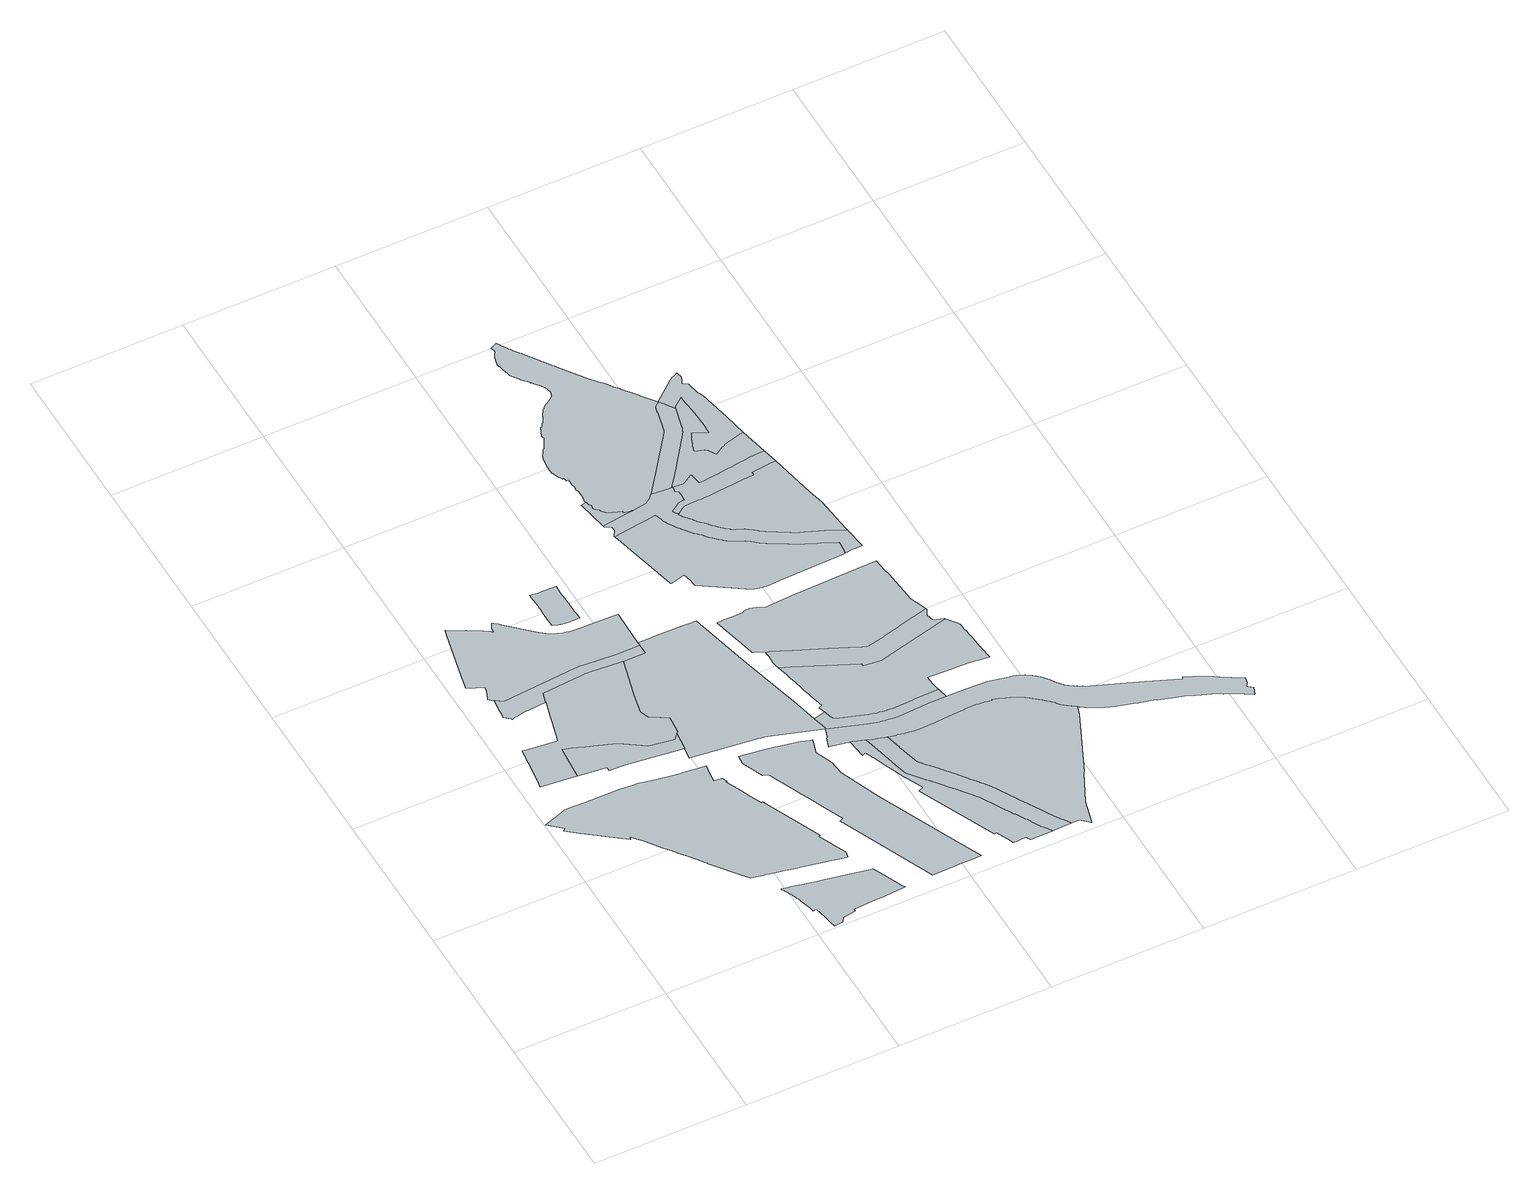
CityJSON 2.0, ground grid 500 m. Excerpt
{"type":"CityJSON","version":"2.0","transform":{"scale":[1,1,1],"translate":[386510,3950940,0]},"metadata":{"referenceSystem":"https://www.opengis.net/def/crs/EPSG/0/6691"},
"CityObjects":{
"object1":{"type":"GenericCityObject","attributes":{"class":"10","urbanPlanType":"21","prefecture":"13","city":"13100"},"geometry":[{"type":"MultiSurface","lod":"0","boundaries":[[[0,1,2,3,4,5,6,7,8,9,10,11,12,13,14,15,16,17,18,19,20,21,22,23,24,25,26,27,28,29,30,31,32,33,34,35,36,37,38,39,40,41,42,43,44,45,46,47,48,49,50,51,52,53,54,55,56,57,58,59,60,61,62,63,64,65,66,67,68]]]}]},
"object2":{"type":"GenericCityObject","attributes":{"class":"5","urbanPlanType":"21","prefecture":"13","city":"13100"},"geometry":[{"type":"MultiSurface","lod":"0","boundaries":[[[69,70,71,72,73,74,75,76,77,78,79,80,81,82,83,84,85,86,87,88,89,90,91,92,93,94,95,96,97,98,99,100,101,102,103,104,105,106,107,108,109,110,111,112,113,114,115,116,117,118,119,120,121,122,123,124,125,126,127,128,129,130,131,132,133,134,135]]]}]},
"object3":{"type":"GenericCityObject","attributes":{"class":"10","urbanPlanType":"21","prefecture":"13","city":"13100"},"geometry":[{"type":"MultiSurface","lod":"0","boundaries":[[[121,120,119,118,117,116,115,114,113,112,111,110,109,108,107,106,136,137,138,139,140,141,142,122]]]}]},
"object4":{"type":"GenericCityObject","attributes":{"class":"10","urbanPlanType":"21","prefecture":"13","city":"13100"},"geometry":[{"type":"MultiSurface","lod":"0","boundaries":[[[143,144,145,146,147,148,149,150,151,152,153,154,155,156,157,158,159,160,161,162,163,164,165,166,167,168,169,170,171,172,173,174,175,176,177,178,179,180,181,182,183,184,185,186,187,188,189,190,191,192,193,194,195,196,197,198,199,200,201,202,203,204,205,206,207,208,209,210,211,212,213,214,215,216,217,218,219,220,221,222,223,224,225,226,227,228,229,230,231,232,233,234]]]}]},
"object5":{"type":"GenericCityObject","attributes":{"class":"9","urbanPlanType":"21","prefecture":"13","city":"13100"},"geometry":[{"type":"MultiSurface","lod":"0","boundaries":[[[235,236,237,238,239,240,241,242,243,244,245,246,247,248,249,250,251,252,253,254,255,256,86,85,84,83,82,81,80,79,78,77,76,75,74,73,72,71,70,69,135,257,258]]]}]},
"object6":{"type":"GenericCityObject","attributes":{"class":"5","urbanPlanType":"21","prefecture":"13","city":"13100"},"geometry":[{"type":"MultiSurface","lod":"0","boundaries":[[[259,260,261,262,263,264,265,266,267,268,269,270,271,272,273,274,275,276,277,278,279,280,281,282,283,284,285,286,287,288,289,290,291,292,293,294,295,296,297,298,299,300,301,302,303,304,305,306,307,308,309,310,311,312,313,314,315,316,317,318,319,320,321,322,323,324,325,244,243,242,241,240,239,238,237,236,235,258,326]]]}]},
"object7":{"type":"GenericCityObject","attributes":{"class":"5","urbanPlanType":"21","prefecture":"13","city":"13100"},"geometry":[{"type":"MultiSurface","lod":"0","boundaries":[[[327,328,329,330,331,332,333,334,335,336,337,338,339,340,341,342,343,344,345,346,347,348,349,350,351,352,353,354,355,356,357,358,359,360,361,362,363,364,365,366,367,368,369,370,371,372,373,374,375,376,377,378,379,380,381,382,383,384,385,386,387,388,389,390,391,392,393,394,395,396,397,398,399,400,401,402,403,404]]]}]},
"object8":{"type":"GenericCityObject","attributes":{"class":"10","urbanPlanType":"21","prefecture":"13","city":"13100"},"geometry":[{"type":"MultiSurface","lod":"0","boundaries":[[[405,406,407,408,409,410,411,412,413,414,415,416,417,418,419,420,421,422,423,424,425,426,427,428,429,430,431,432,433,434,435,436,437,438,439]]]}]},
"object9":{"type":"GenericCityObject","attributes":{"class":"10","urbanPlanType":"21","prefecture":"13","city":"13100"},"geometry":[{"type":"MultiSurface","lod":"0","boundaries":[[[440,441,442,443,444,445,446,447,448,449,450,326,258,257,135,134,133,132,131,130,129,128,127,126,125,124,123,122,142,451,452,453,454,455,456,457,458,459,460,461,462,463,464]]]}]},
"object10":{"type":"GenericCityObject","attributes":{"class":"10","urbanPlanType":"21","prefecture":"13","city":"13100"},"geometry":[{"type":"MultiSurface","lod":"0","boundaries":[[[465,466,467,468,469,470,471,472,473,474,475,476,477,478,479,480,481,482,483,484,485,486,487,488,489,490,491,492,493,494,495,496,497,498,499,500,501,502,503,504,505,506,507,508,509,510,511,512,513,514,515,516,517,518,519,520,521,522,523,524]]]}]},
"object11":{"type":"GenericCityObject","attributes":{"class":"10","urbanPlanType":"21","prefecture":"13","city":"13100"},"geometry":[{"type":"MultiSurface","lod":"0","boundaries":[[[525,526,527,528,524,523,522,521,520,519,518,517,516,515,514,513,512,511,510,509,508,507,506,505,504,503,502,501,500,499,498,497,496,495,494,529,530,531,532,533,534,535,536,537,538,539,540,541,542,543,544,545,546,547,548,549,550,551,552,553,554,555,556,557,558,559,560,561,562,563,564,565,566,567,568,569,570]]]}]},
"object12":{"type":"GenericCityObject","attributes":{"class":"9","urbanPlanType":"21","prefecture":"13","city":"13100"},"geometry":[{"type":"MultiSurface","lod":"0","boundaries":[[[571,572,573,574,575,576,577,578,579,580,581,582,583,584,585,586,587,588,589,590,591,592]]]}]},
"object13":{"type":"GenericCityObject","attributes":{"class":"10","urbanPlanType":"21","prefecture":"13","city":"13100"},"geometry":[{"type":"MultiSurface","lod":"0","boundaries":[[[593,594,595,596,597,598,599,600,601,602,603,604,605,606,607,608,609,610,611,612,613,614,615,616,617,618,464,463,462,461,619,620,621,622,623,624,625,626,627,628,629,630,631,632,633,634,635,636,637,638,639]]]}]},
"object14":{"type":"GenericCityObject","attributes":{"class":"10","urbanPlanType":"21","prefecture":"13","city":"13100"},"geometry":[{"type":"MultiSurface","lod":"0","boundaries":[[[640,641,642,643,644,645,646,647,648,649,650,651,652,653,654,655,656,657,658,659,660,661,662,663,664,665,666,667,668,669,670,671,672,673,674,675,676,677,678,679,680,681,682,683,684,685,686,687,688,689,570,569,568,567,566,565,564,563,562,561,560,559,558,557,556,555,554,553,552,551,550,549,548,547,546,545,544,543,542,541,540,539,538,537,536,535,534,533,532,690,691,692,693,694,695,696,697]]]}]},
"object15":{"type":"GenericCityObject","attributes":{"class":"9","urbanPlanType":"21","prefecture":"13","city":"13100"},"geometry":[{"type":"MultiSurface","lod":"0","boundaries":[[[698,699,700,701,702,703,704,705,706,707,708,709,710,711,712,713,714,715,618,617,616,615,614,613,612,611,610,609,608,607,606,605,604,603,602,601,600,599,598,597,596,595,594,593,639,716,717,718,719,720,721,722,723,724,725,726,727,728,729,730,731,732,733,734,735,736,737]]]}]},
"object16":{"type":"GenericCityObject","attributes":{"class":"9","urbanPlanType":"21","prefecture":"13","city":"13100"},"geometry":[{"type":"MultiSurface","lod":"0","boundaries":[[[738,739,740,741,742,743,744,745,746,747,748,749,750,751,752,753,754,755,756,757,758,759,760,761,762,763,764,765,766,767,768,769,770,771,772,773,774,775,776,777,778,779,780,781,782,783,784,785]]]}]},
"object17":{"type":"GenericCityObject","attributes":{"class":"10","urbanPlanType":"21","prefecture":"13","city":"13100"},"geometry":[{"type":"MultiSurface","lod":"0","boundaries":[[[784,783,782,781,780,779,778,777,776,775,774,773,772,771,770,769,768,767,766,765,764,786,787,788,789,703,702,701,700,699,698,737,790,791,792,793,785]]]}]},
"object18":{"type":"GenericCityObject","attributes":{"class":"5","urbanPlanType":"21","prefecture":"13","city":"13100"},"geometry":[{"type":"MultiSurface","lod":"0","boundaries":[[[794,795,796,797,798,799,800,801,802,803,804,805,806,807,808,809,810,811,812,813,814,815,816,817,818,819,820,821,822,823,824,825,826,827,828,829,830,831,832,833,834,835,836,837,838,839,840,841,842,843,844,845,846,847,848,849,850,851,852,853,854,855,856,857,858,859,860,861,862,863,864,865,866,867,868,869,870,871,872,873,874,875,876,877,878,879,880,881,882,883,884,885,886,887]]]}]},
"object19":{"type":"GenericCityObject","attributes":{"class":"9","urbanPlanType":"21","prefecture":"13","city":"13100"},"geometry":[{"type":"MultiSurface","lod":"0","boundaries":[[[888,889,890,891,892,893,894,895,896,592,591,590,589,897,898,899,900,855,854,853,852,851,850,849,848,847,846,845,844,843,842,841,840,839,838,837,836,835,834,833,832,831,830,829,828,827,826,825,824,823,822,821,820,819,818,817,816,815,814,813,812,811,810,809,808,807,806,805,804,803,802,801,800,799,798,797,796,795,794,887,901,902,903,904,905,906,907,908,909,910,911,912,913,914,915,916,917,918,919,920,921,922,923,924,925,926,927,928,929,930,931,932,933,934,935,936,937,938,939,940,941,942,943,944,945,946,947,948,949,950,951,952,953,954,955,956,957,958,959,960,961,962,963,964,965,966,967,968,969,970,971,972,973,974,975,976,977,978,979,980,981,982,983,984,985,986,987,988]]]}]},
"object20":{"type":"GenericCityObject","attributes":{"class":"1","urbanPlanType":"21","prefecture":"13","city":"13100"},"geometry":[{"type":"MultiSurface","lod":"0","boundaries":[[[989,990,991,992,993,994,995,996,997,998,999,1000,1001,1002,1003,1004,1005,1006,1007,1008,1009,1010,1011,1012,1013,1014,1015,1016,1017,1018,1019,1020,1021,1022,1023,1024,1025,1026,1027,1028,1029,1030,1031,1032,1033,1034,1035,1036,1037,1038,1039,1040,1041,1042,1043,1044,1045,1046,1047,1048,1049,1050,1051,1052,1053,1054,1055,1056,1057,1058,1059,1060,1061,1062,1063,1064,1065,1066,1067,1068,1069,1070,1071,1072,1073,1074,1075,1076,1077,1078,1079,1080,1081,1082,1083,1084,1085,1086,1087,1088,1089,1090,1091,1092,1093,1094,1095,1096,1097,1098,1099,1100,1101,1102,1103,1104,1105,1106,1107,1108,1109,1110,1111,1112,1113,1114,1115,1116,1117,1118,1119,1120,1121,1122,1123,1124,1125,1126,1127,1128,1129,1130,1131,586,585,584,583,582,581,580,579,578,577,576,575,574,573,572,571,592,896,895,894,893,892,1132,1133,1134,1135,1136,1137,1138,1139,1140,1141,1142,1143,1144,1145]]]}]},
"object21":{"type":"GenericCityObject","attributes":{"class":"6","urbanPlanType":"21","prefecture":"13","city":"13100"},"geometry":[{"type":"MultiSurface","lod":"0","boundaries":[[[1146,1147,1145,1144,1143,1142,1141,1140,1139,1138,1137,1136,1135,1134,1133,1132,892,891,890,889,888,988,1148,1149,1150,1151,1152,1153,1154,1155,1156,1157,1158,1159]]]}]},
"object22":{"type":"GenericCityObject","attributes":{"class":"5","urbanPlanType":"21","prefecture":"13","city":"13100"},"geometry":[{"type":"MultiSurface","lod":"0","boundaries":[[[1160,1161,1162,1163,1164,1165,1166,1167,1168,1169,1170,1171,1172,1173,1174,1175,1176,1177,1178,1179,1180,1181,1182,1183,1184,1185,1186,1187,1188,1189,1190,972,971,970,969,968,967,966,965,964,963,962,961,960,959,958,957,956,955,954,953,952,951,950,949,948,947,946,945,944,943,942,941,940,939,938,937,936,935,934,933,932,931,930,929,928,927,926,925,924,923,922,921,920,919,918,917,916,915,914,913,912,911,910,909,908,907,906,905]]]}]},
"object23":{"type":"GenericCityObject","attributes":{"class":"9","urbanPlanType":"21","prefecture":"13","city":"13100"},"geometry":[{"type":"MultiSurface","lod":"0","boundaries":[[[1191,1192,1193,1194,1195,1196,1197,1198,1199,1200,1201,1202,1203,1204,1205,1206,1207,1208,1209,1210,1211,1212,1213,987,986,985,984,983,982,981,980,979,978,977,976,975,974,973,972,1190,1189,1188,1187,1186,1185,1184,1183,1182,1181,1180,1179,1178,1177,1176,1175,1174,1173,1172,1171,1170,1169,1168,1167,1166,1165,1164,1163,1214]]]}]},
"object24":{"type":"GenericCityObject","attributes":{"class":"5","urbanPlanType":"21","prefecture":"13","city":"13100"},"geometry":[{"type":"MultiSurface","lod":"0","boundaries":[[[636,635,634,633,632,631,630,629,628,627,626,625,624,623,622,621,620,619,461,1215,1216,1217,1218,1219,1220,1221,1222,1223,1224,1225,467,466,465,524,528,527,526,525,570,689,688,687,686,685,684,683,682,681,680,679,678,677,676,675,674,673,672,671,670,669,668,667,666,665,664,663,662,661,660,659,658,657,656,655,654,653,652,651,650,649,648,647,646,645,644,643,642,641,640,697,1226,1227,1228,1229,1230,1231,1232,1233,1234,1235,1236,1237,1238,1239,1240,1241,1242,1243,1244,1245,1246,1247,1248,1249,1250,1251,1252,1253,1254,1255,1256,1257,1258,1259,1260,1261,1262,1263,1264,1265,1266,1267,1268,1269,1270,1271,1272,1273,1274,1275,1276,1277,1278,1279,1280,1281,1282,1283,1284,1285,1286,1287,1288,1289,1290,1291,1292,1293,1294,1295,1296,1297,1298,1299,1300,1301,1302,1303,1304,1305,1306,1307,1308,1309,1310,1311,1312,1313,1314,1315,1316,1317,1318,1319,1320,1321,1322,1323,637]]]}]},
"object25":{"type":"GenericCityObject","attributes":{"class":"5","urbanPlanType":"21","prefecture":"13","city":"13100"},"geometry":[{"type":"MultiSurface","lod":"0","boundaries":[[[1324,1325,1326,1327,1328,1329,1330,1331,1332,1333,1334,1335,1336,1337,1338,1339,1340,1341,1342,1343,1344,1345,1346,1347,1348,1349,1350,1351,1352,1353,1354,1355,1356,1357,1358,1359,1360,1361,1362,1363,1364,1365,1366,1367,1368,1369,1370,1371,1372,1373,1159,1158,1157,1156,1155,1154,1153,1152,1151,1150,1149,1148,988,987,1213,1212,1211,1210,1209,1208,1207,1206,1205,1204,1203,1202,1201,1200,1199,1198,1197,1196,1195,1194,1193,1192,1191,1214,1374]]]}]},
"object26":{"type":"GenericCityObject","attributes":{"class":"9","urbanPlanType":"21","prefecture":"13","city":"13100"},"geometry":[{"type":"MultiSurface","lod":"0","boundaries":[[[1375,1376,1377,1378,1379,1380,1381,1382,1383,1384,1385,1386,1387,1388,1145,1147,1146,1159,1373,1372,1371,1370,1369,1368,1367,1366,1365,1364,1363,1362,1361,1360,1359,1358,1357,1356,1355,1354,1353,1352,1351,1350,1349,1348,1347,1346,1345,1344,1343,1342,1341,1340,1339,1338,1337,1336,1335,1334,1333,1332,1331,1330,1329,1328,1327,1326,1325,1324,1374]]]}]}
},
"vertices":[
[447,287,0],[468,283,0],[481,281,0],[488,279,0],[514,274,0],[527,271,0],[559,264,0],[576,261,0],[603,256,0],[652,246,0],[677,241,0],[681,240,0],[716,233,0],[719,233,0],[723,252,0],[710,282,0],[698,308,0],[692,323,0],[683,343,0],[688,345,0],[603,541,0],[599,539,0],[582,577,0],[580,583,0],[568,610,0],[546,661,0],[550,660,0],[543,677,0],[516,680,0],[520,711,0],[524,743,0],[489,747,0],[481,748,0],[435,752,0],[411,757,0],[385,761,0],[353,767,0],[317,774,0],[306,775,0],[264,779,0],[187,779,0],[143,779,0],[110,780,0],[102,780,0],[80,780,0],[56,771,0],[4,753,0],[48,715,0],[39,709,0],[47,702,0],[69,683,0],[195,588,0],[195,592,0],[197,599,0],[225,565,0],[236,550,0],[239,546,0],[262,515,0],[279,494,0],[283,487,0],[297,469,0],[312,449,0],[315,446,0],[329,427,0],[344,407,0],[349,402,0],[347,401,0],[424,299,0],[431,290,0],
[501,1222,0],[402,1230,0],[397,1230,0],[396,1230,0],[393,1230,0],[392,1230,0],[391,1230,0],[388,1230,0],[386,1230,0],[384,1230,0],[383,1230,0],[382,1230,0],[379,1230,0],[377,1230,0],[374,1230,0],[242,1219,0],[233,1186,0],[233,1185,0],[218,1130,0],[208,1094,0],[208,1093,0],[198,1056,0],[193,1039,0],[191,1033,0],[101,1042,0],[80,1045,0],[78,1022,0],[78,1019,0],[77,1016,0],[75,999,0],[75,997,0],[73,984,0],[65,926,0],[64,918,0],[63,905,0],[61,895,0],[129,888,0],[176,884,0],[179,916,0],[185,998,0],[198,993,0],[213,988,0],[228,983,0],[250,974,0],[262,970,0],[272,966,0],[340,942,0],[413,892,0],[493,880,0],[502,889,0],[505,892,0],[507,894,0],[508,895,0],[510,897,0],[515,902,0],[515,906,0],[521,962,0],[517,964,0],[497,975,0],[488,981,0],[484,983,0],[468,992,0],[455,1022,0],[471,1090,0],[474,1103,0],[487,1154,0],[506,1222,0],
[176,882,0],[216,878,0],[242,876,0],[269,873,0],[268,858,0],[319,856,0],[502,835,0],
[803,63,0],[787,100,0],[763,156,0],[716,165,0],[713,166,0],[673,174,0],[661,176,0],[648,179,0],[620,183,0],[619,184,0],[606,186,0],[597,188,0],[580,192,0],[567,195,0],[522,204,0],[520,205,0],[511,206,0],[489,211,0],[490,209,0],[490,208,0],[491,206,0],[492,205,0],[493,203,0],[494,202,0],[494,200,0],[495,199,0],[496,197,0],[497,196,0],[497,194,0],[498,193,0],[499,191,0],[500,190,0],[500,188,0],[501,187,0],[502,185,0],[502,184,0],[503,182,0],[504,181,0],[504,179,0],[505,178,0],[506,176,0],[506,175,0],[507,173,0],[508,172,0],[508,170,0],[509,169,0],[510,167,0],[510,165,0],[511,164,0],[511,162,0],[512,161,0],[512,159,0],[513,158,0],[513,156,0],[514,154,0],[515,153,0],[515,151,0],[516,150,0],[516,148,0],[517,146,0],[517,145,0],[517,143,0],[518,142,0],[518,140,0],[519,138,0],[519,137,0],[520,135,0],[520,134,0],[521,132,0],[521,131,0],[521,129,0],[528,104,0],[531,89,0],[539,91,0],[543,91,0],[550,50,0],[551,49,0],[551,45,0],[554,29,0],[555,26,0],[558,7,0],[585,11,0],[596,26,0],[609,28,0],[638,32,0],[637,40,0],[686,43,0],[718,44,0],[736,45,0],[768,47,0],[802,49,0],[810,49,0],
[502,1256,0],[404,1263,0],[399,1263,0],[394,1264,0],[388,1264,0],[383,1264,0],[377,1264,0],[372,1264,0],[126,1243,0],[102,1260,0],[98,1222,0],[97,1203,0],[95,1189,0],[113,1172,0],[115,1169,0],[122,1172,0],[129,1174,0],[132,1174,0],[144,1177,0],[152,1178,0],[162,1179,0],[171,1180,0],[578,1223,0],[578,1257,0],
[580,1387,0],[580,1395,0],[561,1396,0],[441,1399,0],[436,1399,0],[431,1399,0],[430,1399,0],[425,1400,0],[420,1401,0],[415,1402,0],[410,1403,0],[405,1404,0],[400,1405,0],[395,1407,0],[390,1409,0],[385,1411,0],[381,1413,0],[380,1413,0],[376,1415,0],[371,1418,0],[367,1420,0],[362,1423,0],[358,1426,0],[354,1429,0],[350,1432,0],[346,1435,0],[346,1436,0],[342,1439,0],[261,1516,0],[254,1523,0],[253,1524,0],[250,1526,0],[246,1529,0],[243,1531,0],[239,1534,0],[230,1516,0],[229,1513,0],[228,1505,0],[228,1500,0],[224,1504,0],[219,1508,0],[213,1511,0],[208,1515,0],[202,1519,0],[197,1522,0],[191,1526,0],[159,1545,0],[140,1553,0],[107,1573,0],[102,1553,0],[59,1369,0],[58,1364,0],[56,1355,0],[53,1343,0],[60,1339,0],[70,1334,0],[71,1334,0],[79,1329,0],[85,1328,0],[93,1325,0],[104,1319,0],[100,1303,0],[95,1288,0],[90,1276,0],[89,1274,0],[88,1272,0],[96,1264,0],[578,1268,0],
[469,1577,0],[460,1577,0],[450,1577,0],[438,1577,0],[428,1577,0],[413,1578,0],[393,1580,0],[389,1581,0],[389,1560,0],[390,1532,0],[390,1525,0],[390,1523,0],[390,1499,0],[390,1471,0],[390,1469,0],[390,1450,0],[390,1447,0],[391,1446,0],[392,1446,0],[393,1445,0],[394,1445,0],[395,1445,0],[395,1444,0],[396,1444,0],[397,1444,0],[398,1443,0],[399,1443,0],[400,1443,0],[400,1442,0],[401,1442,0],[402,1442,0],[403,1441,0],[404,1441,0],[405,1441,0],[406,1440,0],[407,1440,0],[408,1440,0],[409,1440,0],[410,1439,0],[411,1439,0],[412,1439,0],[413,1439,0],[414,1438,0],[415,1438,0],[416,1438,0],[417,1438,0],[418,1437,0],[419,1437,0],[420,1437,0],[421,1437,0],[422,1437,0],[423,1437,0],[424,1436,0],[425,1436,0],[426,1436,0],[427,1436,0],[428,1436,0],[429,1436,0],[430,1436,0],[431,1436,0],[432,1436,0],[433,1436,0],[434,1436,0],[435,1436,0],[436,1435,0],[437,1435,0],[475,1434,0],[474,1443,0],[474,1454,0],[474,1465,0],[474,1469,0],[473,1488,0],[473,1500,0],[473,1502,0],[472,1534,0],[472,1549,0],[472,1560,0],[473,1577,0],
[841,692,0],[814,700,0],[767,710,0],[738,716,0],[706,721,0],[626,732,0],[623,702,0],[652,633,0],[670,626,0],[683,595,0],[693,572,0],[707,540,0],[717,516,0],[726,495,0],[741,461,0],[752,434,0],[770,394,0],[779,373,0],[776,372,0],[766,369,0],[903,54,0],[916,54,0],[953,55,0],[981,56,0],[1001,56,0],[1042,56,0],[1065,57,0],[1007,187,0],[911,402,0],[857,538,0],[853,586,0],[831,642,0],[841,675,0],[845,687,0],[846,690,0],
[878,810,0],[868,851,0],[825,1028,0],[810,1086,0],[768,1265,0],[768,1266,0],[756,1266,0],[727,1267,0],[697,1267,0],[640,1268,0],[598,1268,0],[497,795,0],[700,771,0],[709,770,0],[718,768,0],[728,766,0],[738,764,0],[748,761,0],[758,758,0],[844,730,0],[897,712,0],[899,711,0],[900,716,0],[897,729,0],[889,763,0],
[948,629,0],[946,630,0],[938,632,0],[945,568,0],[952,571,0],[958,574,0],[964,559,0],[970,544,0],[983,511,0],[993,485,0],[1007,451,0],[1011,440,0],[1017,427,0],[1027,407,0],[1042,374,0],[1025,367,0],[1050,311,0],[1089,223,0],[1138,114,0],[1145,118,0],[1156,94,0],[1162,81,0],[1164,75,0],[1171,59,0],[1181,59,0],[1195,59,0],[1214,60,0],[1217,53,0],[1221,45,0],[1293,47,0],[1283,62,0],[1275,74,0],[1271,79,0],[1259,101,0],[1249,120,0],[1246,122,0],[1228,157,0],[1227,156,0],[1216,176,0],[1215,178,0],[1209,188,0],[1208,190,0],[1206,194,0],[1197,210,0],[1194,215,0],[1171,257,0],[1167,262,0],[1145,292,0],[1143,295,0],[1121,325,0],[1110,338,0],[1090,364,0],[1069,391,0],[1064,397,0],[1022,450,0],[1012,491,0],[1011,494,0],[998,551,0],[997,554,0],[982,618,0],
[1038,600,0],[1026,604,0],[1017,607,0],[1002,611,0],[1315,47,0],[1321,47,0],[1324,48,0],[1357,48,0],[1340,72,0],[1337,77,0],[1327,90,0],[1323,97,0],[1311,120,0],[1302,135,0],[1278,177,0],[1265,201,0],[1257,215,0],[1254,221,0],[1250,228,0],[1248,231,0],[1240,246,0],[1239,248,0],[1229,267,0],[1227,270,0],[1218,286,0],[1213,293,0],[1203,306,0],[1201,308,0],[1191,322,0],[1189,325,0],[1176,342,0],[1174,344,0],[1166,356,0],[1155,370,0],[1153,373,0],[1144,384,0],[1119,416,0],[1117,419,0],[1098,443,0],[1093,449,0],[1073,475,0],[1063,516,0],[1059,532,0],[1055,547,0],[1055,549,0],[1043,600,0],
[808,1740,0],[802,1740,0],[780,1744,0],[783,1750,0],[770,1755,0],[770,1754,0],[741,1766,0],[728,1778,0],[727,1780,0],[726,1787,0],[715,1794,0],[712,1799,0],[711,1808,0],[713,1814,0],[707,1822,0],[706,1831,0],[688,1827,0],[688,1826,0],[705,1725,0],[732,1729,0],[799,1738,0],[809,1739,0],
[1184,695,0],[1178,695,0],[1111,693,0],[1104,693,0],[1103,693,0],[1101,693,0],[1100,693,0],[1099,693,0],[1097,693,0],[1096,693,0],[1094,694,0],[1093,694,0],[1092,694,0],[1074,696,0],[1070,697,0],[1063,698,0],[1057,699,0],[1050,701,0],[1044,703,0],[1037,705,0],[946,735,0],[940,737,0],[940,738,0],[934,750,0],[933,752,0],[928,772,0],[1015,673,0],[1024,670,0],[1033,668,0],[1042,665,0],[1051,663,0],[1060,662,0],[1069,660,0],[1072,660,0],[1096,657,0],[1110,657,0],[1130,658,0],[1160,660,0],[1181,661,0],[1183,661,0],[1194,662,0],[1221,663,0],[1244,663,0],[1263,663,0],[1269,663,0],[1263,695,0],[1263,696,0],
[1572,459,0],[1561,467,0],[1546,481,0],[1539,488,0],[1536,494,0],[1533,497,0],[1526,504,0],[1518,511,0],[1509,519,0],[1501,526,0],[1494,532,0],[1479,545,0],[1469,552,0],[1462,556,0],[1459,558,0],[1451,562,0],[1446,565,0],[1433,571,0],[1420,576,0],[1412,579,0],[1401,583,0],[1391,586,0],[1381,589,0],[1379,586,0],[1374,587,0],[1368,588,0],[1358,590,0],[1349,591,0],[1340,592,0],[1331,593,0],[1319,593,0],[1306,593,0],[1295,592,0],[1289,592,0],[1272,591,0],[1253,589,0],[1227,588,0],[1198,585,0],[1196,585,0],[1169,584,0],[1150,583,0],[1137,583,0],[1123,585,0],[1110,586,0],[1094,589,0],[1084,591,0],[1079,592,0],[1076,593,0],[1069,594,0],[1054,597,0],[1381,49,0],[1409,22,0],[1430,105,0],[1480,208,0],[1484,213,0],[1577,418,0],[1585,443,0],[1587,449,0],
[1393,932,0],[1170,876,0],[1112,883,0],[1113,891,0],[926,975,0],[893,990,0],[895,976,0],[900,955,0],[904,935,0],[909,915,0],[914,888,0],[916,877,0],[919,865,0],[920,863,0],[921,857,0],[923,847,0],[934,798,0],[922,795,0],[1261,705,0],[1259,714,0],[1258,724,0],[1256,740,0],[1255,754,0],[1316,752,0],[1370,751,0],[1393,750,0],[1432,744,0],[1454,741,0],[1449,786,0],[1449,789,0],[1449,790,0],[1445,835,0],[1444,843,0],[1441,870,0],[1440,873,0],[1439,892,0],[1438,893,0],[1438,898,0],[1433,905,0],[1410,936,0],
[1359,1053,0],[1349,1171,0],[1344,1190,0],[1341,1233,0],[1061,1225,0],[971,1220,0],[961,1225,0],[953,1228,0],[949,1230,0],[939,1234,0],[929,1238,0],[917,1237,0],[914,1237,0],[909,1236,0],[904,1232,0],[864,1231,0],[859,1232,0],[845,1232,0],[843,1232,0],[841,1232,0],[840,1232,0],[837,1232,0],[819,1231,0],[853,1085,0],[854,1080,0],[857,1077,0],[887,1064,0],[896,1060,0],[900,1059,0],[956,1034,0],[960,1032,0],[1030,1002,0],[1056,990,0],[1138,954,0],[1146,950,0],[1159,946,0],[1164,945,0],[1168,946,0],[1175,947,0],[1182,948,0],[1193,951,0],[1218,957,0],[1224,959,0],[1275,972,0],[1279,973,0],[1331,986,0],[1337,987,0],[1380,998,0],
[888,1054,0],[890,1042,0],[887,1014,0],[890,1000,0],[1410,937,0],[1377,949,0],[1371,975,0],[1381,994,0],
[1278,1323,0],[1279,1327,0],[1279,1331,0],[1280,1339,0],[1281,1348,0],[1233,1370,0],[1223,1374,0],[1201,1383,0],[1200,1383,0],[1190,1389,0],[1167,1398,0],[1155,1406,0],[1147,1411,0],[1138,1416,0],[1131,1420,0],[1121,1425,0],[1119,1427,0],[1110,1431,0],[1099,1437,0],[1091,1443,0],[1078,1451,0],[1074,1455,0],[1055,1471,0],[1046,1477,0],[1042,1480,0],[1029,1486,0],[1020,1490,0],[1013,1493,0],[1004,1499,0],[994,1506,0],[987,1512,0],[985,1514,0],[976,1522,0],[963,1535,0],[955,1543,0],[949,1550,0],[941,1560,0],[938,1563,0],[932,1570,0],[924,1577,0],[918,1584,0],[907,1598,0],[904,1602,0],[901,1607,0],[897,1612,0],[890,1621,0],[886,1627,0],[883,1633,0],[879,1640,0],[878,1642,0],[870,1659,0],[868,1663,0],[866,1669,0],[862,1684,0],[861,1685,0],[859,1691,0],[846,1689,0],[822,1686,0],[806,1684,0],[735,1674,0],[728,1673,0],[716,1670,0],[772,1434,0],[774,1431,0],[792,1436,0],[805,1439,0],[823,1444,0],[829,1415,0],[829,1413,0],[829,1407,0],[831,1392,0],[956,1311,0],[959,1309,0],[963,1307,0],[966,1305,0],[970,1303,0],[973,1302,0],[977,1300,0],[981,1299,0],[985,1298,0],[988,1297,0],[992,1296,0],[996,1295,0],[1000,1294,0],[1004,1294,0],[1008,1293,0],[1012,1293,0],[1016,1293,0],[1020,1293,0],[1024,1293,0],[1058,1295,0],[1268,1301,0],[1270,1301,0],[1276,1302,0],
[946,1767,0],[943,1767,0],[937,1768,0],[931,1768,0],[885,1771,0],[876,1759,0],[857,1746,0],[838,1743,0],[815,1740,0],[706,1721,0],[726,1708,0],[727,1693,0],[715,1674,0],[1285,1303,0],[1293,1305,0],[1313,1305,0],[1333,1306,0],[1324,1380,0],[1303,1390,0],[1297,1393,0],[1295,1394,0],[1277,1403,0],[1266,1408,0],[1254,1414,0],[1251,1415,0],[1231,1423,0],[1217,1428,0],[1211,1431,0],[1199,1435,0],[1185,1441,0],[1173,1449,0],[1170,1450,0],[1160,1456,0],[1152,1461,0],[1140,1469,0],[1134,1472,0],[1130,1474,0],[1129,1475,0],[1121,1480,0],[1110,1486,0],[1108,1488,0],[1104,1491,0],[1095,1498,0],[1092,1501,0],[1084,1508,0],[1072,1517,0],[1066,1520,0],[1063,1522,0],[1049,1529,0],[1046,1530,0],[1045,1530,0],[1042,1531,0],[1040,1532,0],[1035,1534,0],[1031,1536,0],[1026,1541,0],[1025,1542,0],[1024,1543,0],[1016,1549,0],[1012,1552,0],[1009,1556,0],[1008,1556,0],[997,1567,0],[991,1574,0],[985,1580,0],[979,1587,0],[978,1588,0],[977,1590,0],[974,1594,0],[970,1598,0],[966,1602,0],[959,1610,0],[954,1615,0],[945,1627,0],[942,1631,0],[941,1632,0],[939,1634,0],[939,1635,0],[936,1639,0],[935,1640,0],[929,1648,0],[926,1652,0],[923,1657,0],[920,1662,0],[920,1663,0],[910,1683,0],[931,1697,0],[939,1703,0],[944,1705,0],[949,1706,0],[952,1706,0],[954,1707,0],[962,1707,0],[962,1709,0],[963,1729,0],[962,1742,0],[962,1743,0],[957,1745,0],[953,1748,0],[956,1767,0],[951,1767,0],
[1068,2097,0],[1042,2131,0],[1038,2137,0],[1029,2149,0],[1005,2180,0],[1001,2186,0],[990,2200,0],[973,2223,0],[969,2227,0],[969,2228,0],[960,2238,0],[957,2241,0],[942,2261,0],[936,2269,0],[926,2282,0],[923,2286,0],[910,2304,0],[902,2314,0],[880,2347,0],[876,2353,0],[871,2359,0],[856,2381,0],[852,2387,0],[848,2392,0],[841,2403,0],[834,2413,0],[831,2418,0],[815,2441,0],[809,2450,0],[803,2458,0],[800,2462,0],[794,2471,0],[791,2475,0],[788,2480,0],[785,2485,0],[781,2491,0],[778,2495,0],[775,2500,0],[770,2510,0],[761,2506,0],[748,2499,0],[751,2488,0],[751,2486,0],[750,2480,0],[745,2472,0],[743,2468,0],[740,2463,0],[740,2462,0],[737,2452,0],[735,2445,0],[734,2441,0],[734,2440,0],[733,2436,0],[733,2434,0],[734,2430,0],[737,2416,0],[738,2411,0],[741,2398,0],[741,2395,0],[743,2389,0],[745,2381,0],[748,2377,0],[754,2366,0],[755,2365,0],[760,2359,0],[763,2355,0],[767,2349,0],[773,2341,0],[779,2334,0],[785,2327,0],[785,2326,0],[786,2326,0],[792,2318,0],[796,2315,0],[797,2313,0],[806,2301,0],[813,2290,0],[814,2287,0],[815,2285,0],[816,2283,0],[817,2278,0],[818,2275,0],[818,2273,0],[818,2271,0],[819,2268,0],[819,2266,0],[819,2264,0],[818,2262,0],[817,2258,0],[816,2254,0],[815,2251,0],[814,2250,0],[813,2249,0],[812,2247,0],[810,2246,0],[802,2241,0],[787,2231,0],[785,2230,0],[783,2228,0],[777,2223,0],[768,2214,0],[767,2213,0],[754,2192,0],[755,2191,0],[742,2167,0],[739,2167,0],[732,2155,0],[728,2156,0],[714,2122,0],[718,2114,0],[710,2098,0],[707,2093,0],[705,2090,0],[698,2077,0],[697,2076,0],[695,2074,0],[693,2073,0],[688,2064,0],[681,2053,0],[678,2046,0],[677,2042,0],[675,2026,0],[672,2009,0],[672,2003,0],[672,1993,0],[672,1989,0],[673,1979,0],[675,1979,0],[676,1973,0],[680,1962,0],[689,1946,0],[693,1947,0],[695,1935,0],[695,1934,0],[702,1933,0],[702,1918,0],[703,1911,0],[704,1903,0],[704,1888,0],[706,1882,0],[707,1862,0],[705,1842,0],[704,1839,0],[936,1837,0],[1033,1969,0],[1034,1971,0],[1035,1973,0],[1036,1974,0],[1037,1976,0],[1038,1978,0],[1038,1980,0],[1039,1982,0],[1039,1984,0],[1055,2048,0],[1054,2053,0],[1059,2072,0],[1076,2086,0],
[1097,2058,0],[1088,2070,0],[980,1804,0],[1077,1937,0],[1079,1941,0],[1082,1945,0],[1084,1949,0],[1086,1953,0],[1088,1957,0],[1090,1962,0],[1091,1966,0],[1092,1971,0],[1108,2037,0],[1109,2039,0],
[1323,1389,0],[1310,1513,0],[1299,1565,0],[1268,1720,0],[1249,1718,0],[1248,1718,0],[1246,1718,0],[1187,1712,0],[1187,1709,0],[1187,1700,0],[1174,1699,0],[1165,1699,0],[1157,1699,0],[1124,1696,0],[1094,1693,0],[1090,1693,0],[1072,1691,0],[1033,1687,0],[1024,1687,0],[1013,1686,0],[1005,1686,0],[999,1686,0],[983,1686,0],[972,1686,0],[957,1685,0],[956,1684,0],[953,1684,0],[951,1684,0],[951,1683,0],[950,1683,0],[942,1679,0],
[1241,1770,0],[1238,1770,0],[1211,1769,0],[1204,1767,0],[1192,1765,0],[1177,1763,0],[1167,1762,0],[1148,1759,0],[1129,1757,0],[1097,1753,0],[1085,1751,0],[1061,1748,0],[1052,1747,0],[1031,1746,0],[1029,1765,0],[1026,1785,0],[1009,1775,0],[997,1767,0],[996,1766,0],[994,1765,0],[992,1764,0],[991,1764,0],[963,1766,0],[1258,1771,0],
[899,710,0],[898,707,0],[896,701,0],[889,677,0],[886,678,0],[875,645,0],[879,644,0],[912,638,0],[920,636,0],[924,635,0],[935,633,0],[1590,447,0],[1593,445,0],[1606,436,0],[1644,415,0],[1654,410,0],[1669,404,0],[1683,398,0],[1701,393,0],[1718,389,0],[1735,384,0],[1750,380,0],[1763,376,0],[1766,376,0],[1786,371,0],[1804,367,0],[1803,364,0],[1846,351,0],[1882,340,0],[1908,330,0],[1926,323,0],[1942,317,0],[1945,316,0],[1955,311,0],[1969,305,0],[1986,296,0],[2002,289,0],[2017,281,0],[2028,275,0],[2040,267,0],[2051,260,0],[2064,251,0],[2075,277,0],[2059,289,0],[2057,290,0],[2066,301,0],[2070,323,0],[2035,342,0],[2005,361,0],[1989,371,0],[1963,386,0],[1948,394,0],[1943,396,0],[1943,397,0],[1912,410,0],[1909,404,0],[1809,444,0],[1808,444,0],[1804,446,0],[1792,451,0],[1642,511,0],[1638,513,0],[1638,514,0],[1633,516,0],[1628,518,0],[1624,521,0],[1619,523,0],[1615,526,0],[1611,529,0],[1610,529,0],[1606,532,0],[1602,536,0],[1598,539,0],[1594,543,0],[1591,546,0],[1587,550,0],[1584,554,0],[1581,558,0],[1580,558,0],[1577,562,0],[1577,563,0],[1574,567,0],[1564,582,0],[1561,586,0],[1558,590,0],[1555,594,0],[1552,598,0],[1548,602,0],[1545,605,0],[1541,609,0],[1537,612,0],[1533,616,0],[1529,619,0],[1525,622,0],[1520,625,0],[1516,627,0],[1511,630,0],[1507,632,0],[1502,634,0],[1497,637,0],[1493,638,0],[1489,640,0],[1488,640,0],[1483,642,0],[1478,643,0],[1473,644,0],[1468,645,0],[1403,658,0],[1339,662,0],
[1229,1862,0],[1228,1862,0],[1227,1862,0],[1200,1855,0],[1195,1853,0],[1179,1849,0],[1178,1849,0],[1169,1846,0],[1162,1842,0],[1159,1841,0],[1158,1840,0],[1144,1832,0],[1142,1830,0],[1136,1827,0],[1134,1825,0],[1130,1823,0],[1114,1848,0],[1112,1850,0],[1111,1851,0],[1108,1852,0],[1106,1854,0],[1097,1857,0],[1087,1860,0],[1076,1864,0],[1081,1881,0],[1082,1885,0],[1086,1893,0],[1093,1911,0],[1097,1917,0],[1097,1919,0],[1101,1926,0],[1102,1928,0],[1103,1930,0],[1105,1935,0],[1124,1925,0],[1143,1915,0],[1150,1911,0],[1150,1913,0],[1150,1929,0],[1150,1934,0],[1150,1955,0],[1149,1986,0],[1149,1996,0],[1147,2018,0],[1146,2034,0],[1144,2051,0],[1144,2057,0],[1143,2068,0],[1143,2070,0],[1113,2046,0],[1239,1864,0],
[1224,1940,0],[1202,2048,0],[1198,2061,0],[1195,2067,0],[1187,2108,0],[1172,2119,0],[1176,2129,0],[1181,2142,0],[1177,2162,0],[1175,2161,0],[1172,2159,0],[1168,2157,0],[1158,2152,0],[1148,2145,0]
]}
